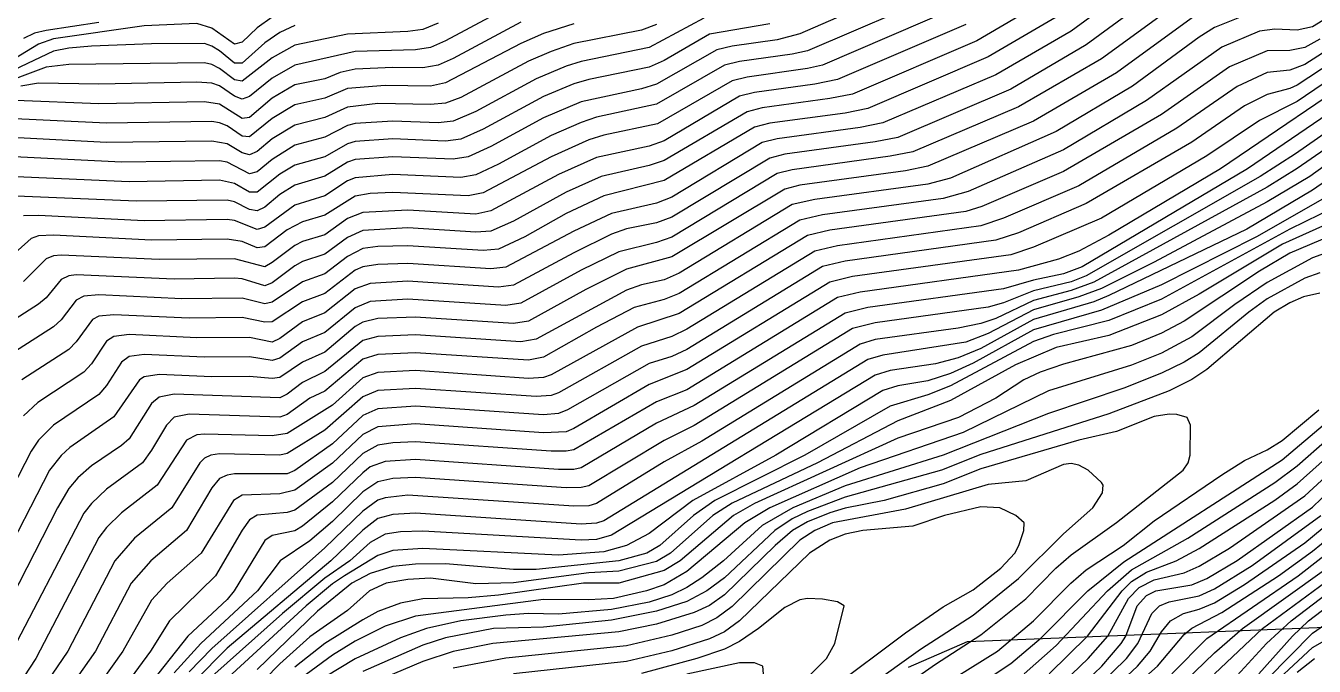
# Model space of a CAD drawing. Header units: metres. Extents: x -65 to 517, y -36 to 397.
# Drawn here: x 130.2 to 386.6, y 120 to 247.5 of the extents above; entities that cross this region are included whole.
import ezdxf

# ---------------------------------------------------------------- set-up
doc = ezdxf.new("R2010")
doc.units = ezdxf.units.M
for name, color, linetype in [('CONTOURS_1M', 3, 'Continuous'), ('CONTOURS_5M_INDEX', 4, 'Continuous'), ('SITE_BOUNDARY', 6, 'Continuous')]:
    doc.layers.add(name, color=color, linetype=linetype)

msp = doc.modelspace()

# ---------------------------------------------------------------- linework, layer by layer
at = {"layer": 'CONTOURS_1M'}
for points in [[(359.22, 261.9, 33), (338.22, 246.44, 33), (323.22, 237.74, 33), (300.72, 228.14, 33), (296.22, 227.24, 33), (279.72, 224.98, 33), (276.72, 224.21, 33), (258.72, 213.39, 33), (255.72, 212.17, 33), (246.72, 210.12, 33), (239.22, 206.58, 33), (225.72, 199.4, 33), (222.72, 199.09, 33), (206.22, 200.16, 33), (200.22, 199.94, 33), (197.22, 199.48, 33), (195.72, 198.84, 33), (189.72, 194.2, 33), (185.22, 192.53, 33), (179.22, 188.53, 33), (177.72, 188.5, 33), (173.22, 189.38, 33), (162.72, 189.25, 33), (147.72, 189.95, 33), (144.72, 189.66, 33), (143.45, 188.99, 33), (140.22, 184.55, 33), (138.72, 183.04, 33), (129.41, 176.99, 33)], [(311.22, 257.69, 27), (284.22, 245.9, 27), (279.72, 244.7, 27), (270.72, 243.43, 27), (267.72, 242.71, 27), (255.72, 235.83, 27), (252.72, 234.91, 27), (240.72, 232.37, 27), (233.22, 229.16, 27), (222.72, 223.42, 27), (218.22, 221.36, 27), (215.22, 220.91, 27), (203.22, 221.42, 27), (195.72, 220.84, 27), (194.22, 220.31, 27), (189.72, 217.53, 27), (183.72, 215.75, 27), (180.72, 213.86, 27), (177.72, 211.34, 27), (176.22, 210.62, 27), (174.72, 210.93, 27), (171.72, 212.43, 27), (170.22, 212.75, 27), (152.22, 212.56, 27), (126.72, 213.63, 27)], [(360.72, 257.99, 34), (341.22, 243.66, 34), (326.22, 234.88, 34), (303.72, 225.27, 34), (299.22, 224.37, 34), (281.22, 221.91, 34), (278.22, 221.12, 34), (258.72, 209.4, 34), (255.72, 208.26, 34), (249.72, 207.03, 34), (246.72, 205.96, 34), (239.22, 202.3, 34), (227.22, 195.83, 34), (224.22, 195.45, 34), (206.22, 196.61, 34), (198.72, 196.18, 34), (195.72, 195.1, 34), (189.72, 190.31, 34), (185.22, 188.54, 34), (180.72, 185.2, 34), (179.22, 184.52, 34), (174.72, 185.42, 34), (164.22, 185.38, 34), (150.72, 186, 34), (147.72, 185.64, 34), (146.22, 184.68, 34), (143.22, 180.19, 34), (141.72, 178.55, 34), (132.57, 172.49, 34), (129.72, 169.81, 34)], [(312.72, 254.13, 28), (285.72, 242.51, 28), (282.72, 241.83, 28), (272.22, 240.36, 28), (269.22, 239.63, 28), (255.72, 231.86, 28), (243.72, 229.26, 28), (240.72, 228.25, 28), (234.72, 225.64, 28), (224.22, 219.91, 28), (219.72, 217.79, 28), (216.72, 217.27, 28), (203.22, 217.87, 28), (195.72, 217.21, 28), (194.22, 216.59, 28), (189.72, 213.65, 28), (183.72, 211.76, 28), (177.72, 207.4, 28), (176.22, 206.89, 28), (171.72, 208.72, 28), (170.22, 208.9, 28), (153.72, 208.68, 28), (132.72, 209.74, 28), (129.72, 209.64, 28)], [(332.22, 251.98, 31), (319.44, 244.49, 31), (294.72, 233.89, 31), (290.22, 232.98, 31), (276.72, 231.13, 31), (273.72, 230.37, 31), (257.22, 220.63, 31), (254.22, 219.63, 31), (244.66, 217.49, 31), (237.72, 214.36, 31), (227.22, 208.6, 31), (222.72, 206.59, 31), (219.72, 206.38, 31), (206.22, 207.25, 31), (197.22, 206.71, 31), (194.22, 205.33, 31), (189.72, 201.98, 31), (185.22, 200.52, 31), (183.72, 199.72, 31), (179.22, 196.29, 31), (177.72, 195.71, 31), (173.22, 197.09, 31), (171.72, 197.2, 31), (159.72, 197.02, 31), (140.22, 197.87, 31), (138.72, 197.67, 31), (137.22, 196.98, 31), (134.22, 193.35, 31), (132.72, 192.03, 31), (122.22, 185.33, 31)], [(395.22, 252.86, 38), (386.22, 247.26, 38), (383.22, 246.61, 38), (378.72, 246.78, 38), (375.72, 246.38, 38), (368.22, 243.22, 38), (353.22, 232.6, 38), (336.72, 222.81, 38), (317.74, 214.49, 38), (312.72, 213.1, 38), (288.72, 209.84, 38), (284.22, 208.79, 38), (260.22, 194.21, 38), (257.22, 192.99, 38), (251.22, 191.37, 38), (243.72, 187.5, 38), (233.22, 181.52, 38), (230.22, 180.91, 38), (207.72, 182.39, 38), (200.22, 182.04, 38), (197.22, 181.12, 38), (189.72, 174.74, 38), (186.72, 173.31, 38), (182.22, 170.12, 38), (180.72, 169.54, 38), (162.72, 170.15, 38), (159.72, 169.53, 38), (158.16, 167.99, 38), (155.22, 162.96, 38), (153.42, 160.49, 38), (146.22, 155.22, 38), (143.22, 152.37, 38), (141.72, 150.47, 38), (126.65, 121.49, 38)], [(227.22, 251.74, 21), (213.72, 244.47, 21), (210.72, 243.18, 21), (207.72, 242.71, 21), (195.72, 242.39, 21), (183.72, 239.64, 21), (179.22, 237.08, 21), (174.72, 233.43, 21), (173.22, 232.85, 21), (171.72, 233.45, 21), (168.72, 235.51, 21), (167.22, 236.06, 21), (164.22, 236.25, 21), (144.72, 235.85, 21), (132.72, 236.08, 21), (129.16, 235.49, 21)], [(364.28, 250.49, 36), (347.22, 238.13, 36), (330.72, 228.46, 36), (309.72, 219.52, 36), (305.22, 218.62, 36), (284.22, 215.76, 36), (281.22, 214.95, 36), (258.72, 201.45, 36), (249.72, 199, 36), (241.65, 194.99, 36), (230.22, 188.67, 36), (227.22, 188.18, 36), (207.72, 189.48, 36), (200.22, 189.21, 36), (197.22, 188.49, 36), (195.72, 187.59, 36), (189.72, 182.53, 36), (185.22, 180.53, 36), (180.72, 177.48, 36), (179.22, 177.24, 36), (174.72, 177.68, 36), (167.22, 177.62, 36), (156.72, 178.07, 36), (153.72, 177.58, 36), (152.83, 176.99, 36), (147.72, 169.64, 36), (138.94, 163.49, 36), (137.22, 161.9, 36), (134.91, 158.99, 36), (114.78, 119.99, 36)], [(375.72, 250.71, 37), (366.72, 247.12, 37), (363.72, 245.23, 37), (350.42, 235.49, 37), (335.22, 226.44, 37), (314.22, 217.16, 37), (309.72, 215.97, 37), (287.22, 212.91, 37), (282.72, 211.87, 37), (260.22, 198.22, 37), (257.22, 196.92, 37), (252.72, 195.91, 37), (249.72, 194.84, 37), (231.72, 185.09, 37), (228.72, 184.54, 37), (207.72, 185.93, 37), (200.22, 185.63, 37), (197.22, 184.83, 37), (189.72, 178.63, 37), (185.22, 176.49, 37), (182.22, 174.17, 37), (180.72, 173.4, 37), (159.72, 174.12, 37), (156.72, 173.56, 37), (155.22, 172.25, 37), (150.72, 165.22, 37), (149.22, 163.9, 37), (143.22, 159.87, 37), (140.56, 157.49, 37), (138.72, 155.33, 37), (136.49, 151.49, 37), (121.12, 121.49, 37)], [(179.22, 249.18, 18), (176.22, 247.07, 18), (173.22, 244.24, 18), (171.72, 243.81, 18), (167.22, 246.98, 18), (164.22, 247.92, 18), (153.72, 247.44, 18), (135.72, 244.85, 18), (132.72, 243.82, 18), (125.22, 239.22, 18)], [(335.22, 249.21, 32), (321.72, 241.29, 32), (297.72, 231.01, 32), (293.22, 230.11, 32), (278.22, 228.06, 32), (275.22, 227.29, 32), (257.22, 216.65, 32), (245.22, 213.61, 32), (237.72, 210.09, 32), (229.49, 205.49, 32), (224.22, 203, 32), (221.22, 202.73, 32), (206.22, 203.7, 32), (200.22, 203.51, 32), (197.22, 203.11, 32), (194.22, 201.57, 32), (189.72, 198.09, 32), (185.22, 196.53, 32), (179.22, 192.43, 32), (177.72, 192.11, 32), (173.22, 193.24, 32), (161.22, 193.14, 32), (144.72, 193.91, 32), (141.72, 193.67, 32), (140.22, 192.87, 32), (137.22, 188.94, 32), (135.72, 187.53, 32), (126.28, 181.49, 32)], [(315.72, 251.27, 29), (288.72, 239.64, 29), (285.72, 238.96, 29), (273.72, 237.28, 29), (270.72, 236.54, 29), (255.91, 227.99, 29), (245.22, 225.67, 29), (242.22, 224.75, 29), (234.72, 221.38, 29), (221.22, 214.23, 29), (218.22, 213.64, 29), (203.22, 214.32, 29), (198.72, 214.09, 29), (195.72, 213.55, 29), (189.72, 209.76, 29), (185.22, 208.48, 29), (182.22, 206.83, 29), (177.72, 203.45, 29), (176.22, 203.28, 29), (173.22, 204.53, 29), (170.22, 205.01, 29), (155.22, 204.8, 29), (135.72, 205.78, 29), (132.72, 205.67, 29), (131.22, 205.13, 29), (126.72, 201.06, 29)], [(255.72, 247.76, 24), (252.72, 246.62, 24), (239.22, 243.96, 24), (234.72, 242.39, 24), (230.22, 240.45, 24), (216.72, 233.2, 24), (213.72, 232.08, 24), (210.72, 231.82, 24), (200.22, 231.98, 24), (194.22, 231.3, 24), (189.72, 229.19, 24), (183.72, 227.72, 24), (179.22, 224.94, 24), (176.22, 222.42, 24), (174.72, 221.77, 24), (173.22, 222.21, 24), (170.22, 223.99, 24), (167.22, 224.53, 24), (146.22, 224.24, 24), (122.22, 225.47, 24)], [(278.22, 247.86, 26), (266.22, 245.79, 26), (257.22, 240.59, 26), (254.22, 239.22, 26), (242.22, 236.78, 26), (239.22, 235.9, 26), (233.22, 233.41, 26), (221.22, 226.92, 26), (216.72, 224.93, 26), (213.72, 224.54, 26), (203.22, 224.97, 26), (195.72, 224.45, 26), (194.22, 223.98, 26), (189.72, 221.42, 26), (183.72, 219.74, 26), (180.72, 217.91, 26), (176.22, 214.35, 26), (174.72, 214.37, 26), (171.72, 216.06, 26), (168.72, 216.72, 26), (150.72, 216.44, 26), (123.72, 217.63, 26)], [(239.22, 247.9, 23), (233.22, 245.96, 23), (228.72, 243.96, 23), (213.72, 236.1, 23), (210.72, 235.47, 23), (201.72, 235.58, 23), (194.22, 234.96, 23), (189.72, 233.07, 23), (183.72, 231.71, 23), (179.22, 228.99, 23), (174.72, 225.35, 23), (173.22, 225.53, 23), (170.22, 227.53, 23), (168.72, 228.18, 23), (167.22, 228.41, 23), (146.22, 228.08, 23), (125.22, 229.07, 23)], [(183.72, 247.54, 19), (180.72, 246.11, 19), (177.72, 244.11, 19), (173.22, 240.04, 19), (171.72, 240.01, 19), (168.72, 242.49, 19), (167.22, 243.45, 19), (165.72, 243.92, 19), (155.22, 243.89, 19), (143.22, 243.39, 19), (138.72, 243.02, 19), (135.72, 242.42, 19), (125.22, 237.46, 19)], [(228.72, 248.22, 22), (215.22, 240.96, 22), (212.22, 239.64, 22), (209.22, 239.09, 22), (203.22, 239.18, 22), (195.72, 238.82, 22), (192.72, 238.15, 22), (189.72, 236.95, 22), (183.72, 235.69, 22), (179.22, 233.04, 22), (174.72, 229.2, 22), (173.22, 228.99, 22), (168.72, 231.89, 22), (165.72, 232.35, 22), (144.72, 231.96, 22), (128.22, 232.59, 22)], [(144.72, 248.11, 17), (134.22, 246.55, 17), (131.92, 245.99, 17), (129.72, 244.93, 17)], [(387.72, 244.8, 39), (384.72, 243.17, 39), (381.72, 242.58, 39), (377.22, 242.46, 39), (369.72, 239.31, 39), (356.22, 229.84, 39), (336.72, 218.49, 39), (320.42, 211.49, 39), (317.22, 210.52, 39), (290.22, 206.76, 39), (285.72, 205.7, 39), (260.22, 190.22, 39), (251.89, 187.49, 39), (234.72, 177.96, 39), (233.22, 177.46, 39), (230.22, 177.29, 39), (207.72, 178.84, 39), (200.22, 178.44, 39), (197.22, 177.37, 39), (191.22, 171.96, 39), (182.22, 166.29, 39), (179.22, 165.87, 39), (165.72, 166.18, 39), (164.22, 166.03, 39), (162.16, 164.99, 39), (156.34, 155.99, 39), (149.22, 150.54, 39), (146.22, 147.58, 39), (144.72, 145.6, 39), (132.17, 121.49, 39), (126.25, 112.49, 39)], [(395.22, 243.58, 41), (383.22, 235.66, 41), (381.72, 234.99, 41), (377.22, 233.82, 41), (372.72, 231.53, 41), (362.22, 224.32, 41), (341.22, 212.07, 41), (327.72, 206.27, 41), (323.22, 204.78, 41), (293.22, 200.61, 41), (288.72, 199.53, 41), (261.72, 183.05, 41), (258.72, 181.67, 41), (254.22, 180.26, 41), (237.99, 170.99, 41), (236.22, 170.26, 41), (233.22, 170, 41), (207.72, 171.75, 41), (200.22, 171.24, 41), (197.22, 169.86, 41), (191.22, 164.25, 41), (183.72, 158.97, 41), (182.22, 158.25, 41), (171.72, 158.25, 41), (170.22, 158.04, 41), (168.72, 157.32, 41), (167.22, 155.47, 41), (162.16, 146.99, 41), (155.08, 140.99, 41), (151.17, 136.49, 41), (144.04, 122.99, 41), (137.77, 113.99, 41)], [(395.22, 240.6, 42), (383.22, 232.4, 42), (375.72, 228.6, 42), (365.22, 221.57, 42), (344.22, 209.21, 42), (330.72, 203.38, 42), (326.22, 201.91, 42), (294.72, 197.54, 42), (290.22, 196.45, 42), (261.72, 179.04, 42), (254.22, 176.05, 42), (239.22, 167.29, 42), (237.72, 166.67, 42), (233.22, 166.44, 42), (207.72, 168.21, 42), (200.22, 167.64, 42), (197.22, 166.11, 42), (191.22, 160.4, 42), (183.72, 155.05, 42), (180.72, 154.3, 42), (173.22, 154.04, 42), (171.48, 152.99, 42), (165.06, 142.49, 42), (158.32, 136.49, 42), (155.22, 133.15, 42), (149.52, 122.99, 42), (143.13, 113.99, 42)], [(398.22, 239.56, 43), (367.94, 218.99, 43), (345.72, 205.8, 43), (339.72, 202.63, 43), (335.72, 200.99, 43), (327.72, 198.83, 43), (296.22, 194.47, 43), (291.72, 193.36, 43), (261.72, 175.03, 43), (255.72, 172.61, 43), (239.22, 163.08, 43), (237.72, 162.77, 43), (234.72, 162.79, 43), (207.72, 164.66, 43), (203.22, 164.48, 43), (200.22, 164.01, 43), (197.22, 162.31, 43), (191.22, 156.55, 43), (183.72, 151.04, 43), (182.22, 150.56, 43), (176.22, 150.04, 43), (174.72, 149.1, 43), (173.22, 147.03, 43), (167.96, 137.99, 43), (158.75, 128.99, 43), (154.97, 122.99, 43), (149.47, 115.49, 43)], [(393.72, 232.96, 44), (373.29, 218.99, 44), (340.39, 199.49, 44), (336.72, 198.08, 44), (330.72, 196.86, 44), (324.72, 195.14, 44), (297.72, 191.39, 44), (293.22, 190.28, 44), (263.22, 171.89, 44), (255.72, 168.35, 44), (240.72, 159.5, 44), (239.22, 159.15, 44), (236.22, 159.14, 44), (207.72, 161.12, 44), (201.72, 160.71, 44), (198.72, 159.64, 44), (197.22, 158.49, 44), (191.22, 152.69, 44), (185.22, 147.85, 44), (183.72, 146.96, 44), (179.22, 146.02, 44), (177.72, 145, 44), (171.65, 134.99, 44), (170.22, 133.29, 44), (162.45, 125.99, 44), (154.12, 115.49, 44)], [(395.22, 227.36, 46), (383.22, 219.07, 46), (377.22, 215.35, 46), (342.72, 196.42, 46), (338.22, 194.76, 46), (330.72, 192.8, 46), (323.22, 189.21, 46), (320.22, 188.18, 46), (315.72, 187.28, 46), (299.22, 185, 46), (296.22, 184.1, 46), (264.72, 164.76, 46), (257.22, 160.65, 46), (243.72, 152.35, 46), (242.22, 151.93, 46), (239.22, 151.85, 46), (206.22, 154, 46), (201.72, 153.51, 46), (200.22, 153.03, 46), (197.22, 150.86, 46), (189.72, 143.57, 46), (167.22, 123.52, 46), (162.72, 118.88, 46)], [(395.22, 224.3, 47), (385.68, 217.49, 47), (377.22, 212.43, 47), (354.72, 200.43, 47), (344.22, 195.17, 47), (339.72, 193.49, 47), (330.72, 190.92, 47), (321.72, 186.21, 47), (317.22, 184.52, 47), (300.72, 181.93, 47), (297.72, 181.02, 47), (245.22, 148.95, 47), (243.72, 148.44, 47), (240.72, 148.27, 47), (207.72, 150.47, 47), (203.22, 150.16, 47), (200.22, 149.36, 47), (197.22, 147.04, 47), (190.91, 140.99, 47), (170.22, 123.56, 47), (163.72, 116.99, 47)], [(396.72, 222.01, 48), (386.22, 214.75, 48), (373.17, 206.99, 48), (345.72, 193.81, 48), (342.72, 192.55, 48), (330.72, 189, 48), (320.22, 183.26, 48), (315.72, 181.35, 48), (311.22, 180.18, 48), (302.22, 178.85, 48), (299.22, 177.93, 48), (246.72, 146.1, 48), (243.72, 145.22, 48), (240.72, 145.05, 48), (209.22, 146.89, 48), (204.72, 146.75, 48), (201.72, 146.28, 48), (198.72, 144.59, 48), (194.68, 140.99, 48), (189.72, 137.51, 48), (181.26, 130.49, 48), (167.22, 117.9, 48)], [(388.22, 212.99, 49), (375.11, 205.49, 49), (356.22, 195.92, 49), (344.22, 190.87, 49), (330.72, 186.95, 49), (318.72, 180.34, 49), (314.22, 178.25, 49), (309.72, 176.82, 49), (303.72, 175.78, 49), (300.72, 174.84, 49), (279.42, 161.99, 49), (262.92, 152.99, 49), (254.22, 146.42, 49), (249.7, 143.99, 49), (245.22, 142.73, 49), (236.22, 142.11, 49), (209.22, 143.39, 49), (203.22, 143, 49), (200.22, 141.99, 49), (193.6, 137.99, 49), (191.22, 136.38, 49), (185.99, 131.99, 49), (167.99, 115.49, 49)], [(392.22, 209.41, 51), (380.25, 203.99, 51), (363.72, 194.06, 51), (356.22, 189.96, 51), (345.72, 185.84, 51), (335.22, 183.45, 51), (327.14, 179.99, 51), (314.22, 172.87, 51), (303.72, 168.84, 51), (287.71, 160.49, 51), (270.72, 152.46, 51), (266.91, 149.99, 51), (258.47, 142.49, 51), (255.72, 140.83, 51), (248.22, 138.92, 51), (242.22, 138.58, 51), (227.22, 136.55, 51), (219.72, 136.4, 51), (210.72, 137.5, 51), (206.22, 137.23, 51), (201.88, 136.49, 51), (198.6, 134.99, 51), (194.22, 131.07, 51), (186.72, 125.82, 51), (180.72, 120.44, 51), (171.43, 110.99, 51)], [(392.22, 206.65, 52), (381.72, 202.23, 52), (375.72, 198.62, 52), (360.72, 188.68, 52), (356.22, 186.25, 52), (350.22, 183.8, 52), (336.72, 180.13, 52), (332.06, 178.49, 52), (328.78, 176.99, 52), (323.22, 173.35, 52), (315.79, 169.49, 52), (303.72, 165.36, 52), (275.22, 152.38, 52), (271.02, 149.99, 52), (260.4, 140.99, 52), (257.22, 139.02, 52), (248.22, 136.51, 52), (241.18, 136.49, 52), (224.22, 134.12, 52), (218.22, 133.59, 52), (209.22, 133.38, 52), (204.72, 132.56, 52), (200.22, 130.85, 52), (197.22, 129.19, 52), (189.72, 124.5, 52), (183.72, 119.8, 52)], [(393.72, 204.01, 53), (386.22, 201.28, 53), (377.22, 196.38, 53), (370.77, 191.99, 53), (362.22, 185.57, 53), (356.22, 182.29, 53), (350.22, 179.93, 53), (333.72, 174.78, 53), (316.71, 166.49, 53), (296.22, 159.49, 53), (278.22, 151.52, 53), (273.28, 148.49, 53), (261.72, 138.81, 53), (257.22, 136.17, 53), (253.69, 134.99, 53), (247.11, 133.49, 53), (242.22, 133.21, 53), (233.22, 133.28, 53), (207.72, 129.95, 53), (201.72, 127.95, 53), (195.72, 124.96, 53), (191.22, 122.15, 53), (183.72, 116.65, 53)], [(387.72, 198.28, 54), (384.72, 197.21, 54), (377.22, 193.15, 54), (373.57, 190.49, 54), (363.72, 182.38, 54), (360.72, 180.49, 54), (356.22, 178.29, 54), (348.72, 175.32, 54), (333.72, 170.29, 54), (312.72, 162.02, 54), (293.22, 155.89, 54), (282.82, 151.49, 54), (276.72, 147.97, 54), (269.03, 140.99, 54), (264.72, 137.56, 54), (261.72, 135.62, 54), (258.72, 134.17, 54), (254.22, 132.74, 54), (246.72, 131.26, 54), (236.22, 130.32, 54), (230.22, 130.46, 54), (225.72, 130.17, 54), (216.72, 128.98, 54), (209.89, 127.49, 54), (204.72, 125.64, 54), (195.72, 121.47, 54), (189.72, 117.82, 54)], [(297.72, 110.97, 56), (311.22, 120.37, 56), (320.22, 126.22, 56), (329.22, 133.37, 56), (335.18, 139.49, 56), (338.22, 142.13, 56), (347.22, 148.58, 56), (360.51, 158.99, 56), (361.5, 160.49, 56), (361.93, 161.99, 56), (361.95, 167.99, 56), (361.27, 169.49, 56), (359.22, 170.07, 56), (357.72, 170.13, 56), (354.72, 169.69, 56), (347.22, 166.71, 56), (339.72, 164.99, 56), (320.22, 159.27, 56), (312.72, 156.28, 56), (301.01, 152.99, 56), (293.22, 151.44, 56), (290.22, 150.54, 56), (285.72, 148.72, 56), (282.75, 146.99, 56), (279.28, 143.99, 56), (269.22, 134.18, 56), (266.22, 132.08, 56), (263.22, 130.65, 56), (255.72, 128.36, 56), (248.22, 126.82, 56), (223.11, 124.49, 56), (215.22, 122.92, 56), (209.22, 120.91, 56), (195.72, 115.22, 56)], [(302.22, 104.68, 54), (326.22, 120.54, 54), (332.22, 125.66, 54), (341.51, 134.99, 54), (348.72, 140.73, 54), (380.22, 161.09, 54), (389.22, 168.7, 54)], [(328.84, 118.49, 53), (335.22, 124.1, 53), (345.47, 134.99, 53), (350.22, 139.19, 53), (361.45, 145.49, 53), (378.72, 156.56, 53), (383.22, 159.89, 53), (389.22, 165.15, 53)], [(333.83, 118.49, 52), (341.45, 125.99, 52), (348.34, 134.99, 52), (350.22, 136.84, 52), (353.22, 138.68, 52), (359.14, 140.99, 52), (363.72, 143.43, 52), (378.72, 153.05, 52), (383.22, 156.32, 52), (390.72, 163.01, 52)], [(297.72, 115.84, 57), (308.22, 123.36, 57), (318.72, 130.15, 57), (327.72, 137.42, 57), (336.72, 146.31, 57), (342.52, 151.49, 57), (344.47, 154.49, 57), (344.6, 155.99, 57), (344.22, 156.54, 57), (341.63, 158.99, 57), (339.72, 160.01, 57), (338.22, 160.34, 57), (336.72, 160.16, 57), (329.22, 156.86, 57), (321.72, 156.18, 57), (305.22, 151.26, 57), (290.69, 148.49, 57), (287.19, 146.99, 57), (284.22, 145.07, 57), (270.72, 131.84, 57), (267.72, 129.62, 57), (264.72, 128.11, 57), (258.72, 126.13, 57), (249.72, 124.03, 57), (225.72, 121.55, 57), (215.22, 119.56, 57)], [(336.72, 116.78, 51), (341.61, 121.49, 51), (345.54, 125.99, 51), (349.63, 133.49, 51), (351.72, 135.66, 51), (354.72, 137.19, 51), (360.72, 138.56, 51), (363.72, 139.91, 51), (369.72, 143.51, 51), (384.72, 153.9, 51), (392.22, 160.82, 51)], [(290.22, 115.37, 58), (305.22, 126.62, 58), (312.72, 131.81, 58), (318.72, 135.21, 58), (324.25, 139.49, 58), (326.98, 142.49, 58), (327.79, 143.99, 58), (328.8, 146.99, 58), (328.87, 148.49, 58), (327.2, 149.99, 58), (324.02, 151.49, 58), (320.22, 151.72, 58), (312.98, 149.99, 58), (306.72, 147.88, 58), (296.76, 146.99, 58), (293.22, 146.26, 58), (290.22, 145.07, 58), (286.15, 142.49, 58), (272.24, 128.99, 58), (269.22, 126.84, 58), (266.22, 125.41, 58), (258.72, 123.04, 58), (249.72, 120.91, 58), (227.22, 118.47, 58)], [(335.22, 104.83, 48), (351.44, 119.99, 48), (353.94, 122.99, 48), (356.22, 126.85, 48), (358.01, 128.99, 48), (360.54, 130.49, 48), (363.72, 131.36, 48), (366.72, 132.61, 48), (372.72, 136.27, 48), (384.72, 144.57, 48), (393.15, 151.49, 48)], [(338.22, 110.74, 49), (349.26, 121.49, 49), (351.45, 124.49, 49), (354.25, 130.49, 49), (355.82, 131.99, 49), (357.72, 132.81, 49), (363.72, 134.01, 49), (366.72, 135.37, 49), (374.22, 140.03, 49), (387.93, 149.99, 49)], [(347.22, 112.73, 47), (355.39, 119.99, 47), (360.72, 126.3, 47), (362.22, 127.52, 47), (368.22, 130.67, 47), (379.48, 137.99, 47), (386.22, 142.85, 47), (395.22, 150.19, 47)], [(358.26, 118.49, 46), (365.22, 125.51, 46), (383.39, 137.99, 46), (396.93, 148.49, 46)], [(366.75, 118.49, 44), (376.3, 127.49, 44), (395.22, 141.39, 44)], [(282.72, 114.65, 59), (289.51, 121.49, 59), (291.21, 124.49, 59), (293.06, 131.99, 59), (291.72, 132.77, 59), (288.72, 133.34, 59), (285.72, 133.48, 59), (284.22, 133.21, 59), (281.22, 131.7, 59), (275.98, 127.49, 59), (272.22, 124.93, 59), (269.22, 123.35, 59), (263.7, 121.49, 59), (252.72, 118.51, 59)], [(371.22, 118.15, 43), (377.08, 124.49, 43), (381.97, 128.99, 43), (389.22, 134.49, 43)], [(375.56, 118.49, 42), (382.24, 125.99, 42), (385.42, 128.99, 42), (389.37, 131.99, 42)], [(363.72, 103.69, 41), (386.22, 126.57, 41), (391.87, 130.49, 41)], [(383.22, 118.8, 39), (386.67, 121.49, 39)]]:
    msp.add_polyline3d(points, dxfattribs=at)
at = {"layer": 'CONTOURS_5M_INDEX'}
for points in [[(362.22, 254.07, 35), (344.22, 240.9, 35), (327.72, 231.32, 35), (306.72, 222.4, 35), (302.22, 221.49, 35), (282.72, 218.83, 35), (279.72, 218.04, 35), (258.72, 205.42, 35), (255.72, 204.35, 35), (248.22, 202.49, 35), (240.72, 198.8, 35), (228.72, 192.24, 35), (225.72, 191.81, 35), (206.22, 193.07, 35), (198.72, 192.58, 35), (195.72, 191.35, 35), (189.72, 186.42, 35), (185.22, 184.54, 35), (180.72, 181.28, 35), (179.22, 180.85, 35), (174.72, 181.56, 35), (165.72, 181.5, 35), (153.72, 182.03, 35), (150.72, 181.64, 35), (149.22, 180.54, 35), (146.22, 175.85, 35), (144.72, 174.09, 35), (135.72, 167.98, 35), (132.72, 165.01, 35), (131.22, 162.77, 35), (109.25, 119.99, 35)], [(265.09, 248.99, 25), (254.22, 243.15, 25), (240.72, 240.38, 25), (237.72, 239.43, 25), (231.72, 236.93, 25), (219.72, 230.43, 25), (215.22, 228.5, 25), (212.22, 228.18, 25), (203.22, 228.52, 25), (195.72, 228.04, 25), (194.22, 227.64, 25), (189.72, 225.3, 25), (183.72, 223.73, 25), (179.22, 220.89, 25), (176.22, 218.38, 25), (174.72, 217.99, 25), (170.22, 220.32, 25), (168.72, 220.58, 25), (149.22, 220.32, 25), (123.72, 221.6, 25)], [(212.22, 247.98, 20), (209.22, 246.73, 20), (206.22, 246.32, 20), (194.22, 245.79, 20), (183.72, 243.59, 20), (179.22, 241.11, 20), (173.22, 236.45, 20), (171.72, 236.73, 20), (168.72, 238.98, 20), (167.22, 239.76, 20), (165.72, 240.09, 20), (138.72, 239.74, 20), (134.22, 239.21, 20), (123.72, 235.34, 20)], [(317.22, 247.71, 30), (291.72, 236.77, 30), (287.22, 235.85, 30), (275.22, 234.21, 30), (272.22, 233.46, 30), (257.22, 224.6, 30), (254.22, 223.53, 30), (243.72, 221.24, 30), (236.22, 217.87, 30), (222.72, 210.67, 30), (219.72, 210, 30), (206.22, 210.79, 30), (197.22, 210.31, 30), (194.22, 209.09, 30), (189.72, 205.87, 30), (185.22, 204.51, 30), (183.72, 203.75, 30), (179.22, 200.33, 30), (177.72, 199.52, 30), (171.72, 201.07, 30), (156.72, 200.93, 30), (137.22, 201.82, 30), (135.72, 201.65, 30), (134.22, 201.07, 30), (129.72, 196.54, 30)], [(396.72, 247.44, 40), (384.72, 239.78, 40), (381.72, 238.67, 40), (377.22, 238.19, 40), (371.22, 235.41, 40), (359.22, 227.08, 40), (339.72, 215.62, 40), (324.72, 209.15, 40), (320.22, 207.65, 40), (291.72, 203.69, 40), (287.22, 202.62, 40), (261.72, 187.06, 40), (258.72, 185.61, 40), (252.72, 183.72, 40), (236.22, 174.4, 40), (234.72, 173.85, 40), (231.72, 173.65, 40), (207.72, 175.3, 40), (200.22, 174.84, 40), (197.22, 173.61, 40), (189.72, 166.98, 40), (182.22, 162.3, 40), (180.72, 162.02, 40), (168.72, 162.23, 40), (167.01, 161.99, 40), (165.72, 161.38, 40), (164.81, 160.49, 40), (159.25, 151.49, 40), (151.84, 145.49, 40), (147.91, 140.99, 40), (138.52, 122.99, 40), (132.42, 113.99, 40)], [(399.72, 233.71, 45), (382.85, 221.99, 45), (375.85, 217.49, 45), (341.22, 197.67, 45), (338.22, 196.49, 45), (330.72, 194.73, 45), (324.72, 192.31, 45), (321.72, 191.48, 45), (299.22, 188.32, 45), (294.72, 187.19, 45), (263.22, 167.88, 45), (257.22, 164.94, 45), (242.22, 155.92, 45), (240.72, 155.54, 45), (237.72, 155.5, 45), (207.72, 157.57, 45), (203.22, 157.32, 45), (200.22, 156.69, 45), (197.22, 154.68, 45), (191.22, 148.82, 45), (186.72, 144.97, 45), (180.78, 140.99, 45), (176.29, 134.99, 45), (165.02, 124.49, 45), (159.72, 118.66, 45)], [(390.72, 211.4, 50), (381.72, 206.99, 50), (356.22, 193.06, 50), (345.72, 188.81, 50), (334.7, 185.99, 50), (330.72, 184.61, 50), (314.22, 175.79, 50), (309.72, 173.99, 50), (302.22, 171.77, 50), (285.21, 161.99, 50), (267.32, 152.99, 50), (263.05, 149.99, 50), (256.35, 143.99, 50), (253.78, 142.49, 50), (248.22, 140.94, 50), (231.72, 139.26, 50), (227.22, 139.22, 50), (213.72, 140.37, 50), (207.72, 140.32, 50), (203.22, 139.81, 50), (198.72, 138.41, 50), (195.09, 136.49, 50), (188.22, 130.96, 50), (176.22, 119.33, 50)], [(387.72, 194.23, 55), (384.48, 193.49, 55), (381.72, 192.3, 55), (378.64, 190.49, 55), (365.22, 179.02, 55), (362.22, 177.04, 55), (357.72, 174.81, 55), (345.72, 170.23, 55), (320.22, 162.15, 55), (312.41, 158.99, 55), (293.22, 153.61, 55), (285.72, 150.78, 55), (282.72, 149.32, 55), (279.21, 146.99, 55), (269.22, 137.6, 55), (265.74, 134.99, 55), (261.72, 132.88, 55), (255.72, 130.95, 55), (246.72, 129.17, 55), (233.22, 127.74, 55), (223.23, 127.49, 55), (213.72, 125.66, 55), (209.22, 124.19, 55), (197.22, 118.9, 55)], [(309.72, 114.35, 55), (323.57, 122.99, 55), (330.72, 129.03, 55), (338.14, 136.49, 55), (341.22, 139.17, 55), (348.57, 143.99, 55), (354.72, 148.9, 55), (368.22, 158.05, 55), (372.72, 160.96, 55), (377.22, 163.08, 55), (380.22, 164.91, 55), (387.51, 170.99, 55)], [(338.22, 114.12, 50), (344.31, 119.99, 50), (348.16, 124.49, 50), (349.08, 125.99, 50), (351.36, 131.99, 50), (353.22, 134.04, 50), (355.07, 134.99, 50), (362.22, 136.19, 50), (365.22, 137.45, 50), (371.22, 141, 50), (386.22, 151.65, 50), (395.22, 160.26, 50)], [(360.87, 116.99, 45), (366.72, 122.64, 45), (372.29, 127.49, 45), (389.07, 139.49, 45)], [(375.81, 113.99, 40), (386.22, 123.7, 40), (408.7, 136.49, 40)], [(276.96, 118.49, 60), (276.83, 119.99, 60), (275.22, 120.65, 60), (272.22, 120.67, 60), (261.72, 118.41, 60)]]:
    msp.add_polyline3d(points, dxfattribs=at)
at = {"layer": 'SITE_BOUNDARY'}
msp.add_polyline3d([(305.81, 119.78, 0), (317.61, 124.87, 0), (410.39, 128.64, 0)], dxfattribs=at)

doc.saveas('drawing.dxf')
